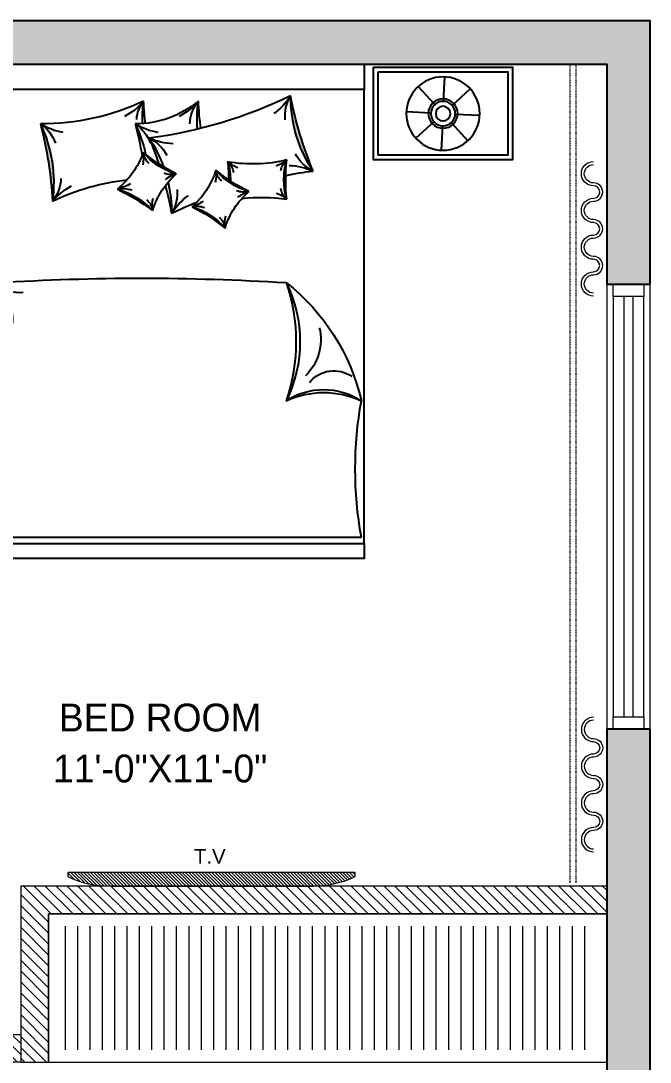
# Model space of a CAD drawing. Header units: inches. Extents: x 0 to 2865, y 0 to 4378.
# Drawn here: x 1701.8 to 1803.5, y 1457.9 to 1626.4 of the extents above; entities that cross this region are included whole.
import ezdxf

# ---------------------------------------------------------------- set-up
doc = ezdxf.new("R2010")
doc.units = ezdxf.units.IN
doc.linetypes.add('HIDDEN', pattern=[0.375, 0.25, -0.125])
doc.layers.add('A-WALL', color=113, linetype='Continuous', lineweight=9)
doc.layers.add('l-FIXTURE', color=7, linetype='Continuous', lineweight=5)
for name, color, linetype in [('A-WALL-EXTR', 2, 'Continuous'), ('I-FURN', 8, 'Continuous'), ('I-Furn Text', 7, 'Continuous'), ('I-GLAZ', 6, 'Continuous'), ('TTEXT', 7, 'Continuous'), ('WALL', 4, 'Continuous')]:
    doc.layers.add(name, color=color, linetype=linetype)
doc.styles.add('1 by 8 new', font='GOTHIC.TTF', dxfattribs={"height": 4.5})
doc.styles.add('A-ARCH-B01FL$0$Annotative', font='arial.ttf')

# ---------------------------------------------------------------- blocks, each defined once
blk = doc.blocks.new('BED')
at = {"layer": 'I-FURN', "transparency": 33554687}
h = blk.add_hatch(color=256, dxfattribs=at)
edge = h.paths.add_edge_path()
edge.add_ellipse((-40.13340545339418, -5.179312144535743), major_axis=(15.58408863954086, 15.58408863954083), ratio=0.9999999999998601, start_angle=281.63393075534776, end_angle=315.0978341324132, ccw=False)
edge.add_ellipse((-79.48608896645567, 6.57775249017277), major_axis=(-44.19450264213356, 44.19450264213366), ratio=0.9999999999997735, start_angle=202.5392429386608, end_angle=214.1925219491154)
h = blk.add_hatch(color=256, dxfattribs=at)
edge = h.paths.add_edge_path()
edge.add_ellipse((82.8400841603002, -25.50388626169206), major_axis=(-44.19450264210435, 44.19450264210443), ratio=0.9999999999993399, start_angle=30.31826891564059, end_angle=41.97154792606656)
edge.add_ellipse((42.2581928801668, -19.18151577026492), major_axis=(-15.5840886395407, 15.58408863954074), ratio=0.9999999999999475, start_angle=19.412956732346686, end_angle=52.87686010932521, ccw=False)
for p, q in [((-42.84299019888749, -6.031982867865736), (-43.02951411451068, -2.076378131354431)), ((42.84299019889113, -6.03198286785846), (43.02951411451431, -2.076378131347155)), ((-44.21419187031279, -6.67721393247848), (-47.14311912878475, -4.012071325185389)), ((-41.41715693743026, -6.545321606889047), (-38.75201433013717, -3.616394348417089)), ((41.4171569374339, -6.545321606881771), (38.75201433014081, -3.616394348409813)), ((44.21419187031643, -6.677213932471204), (47.14311912878838, -4.012071325178113)), ((-44.72753060933428, -8.10304719393389), (-48.68313534584922, -8.289571109555254)), ((-40.77192587282116, -7.916523278312525), (-36.81632113630803, -7.72999936269116)), ((40.7719258728248, -7.916523278308887), (36.81632113630985, -7.729999362687522)), ((44.72753060933974, -8.103047193926614), (48.68313534585286, -8.289571109547978)), ((-44.08229954472336, -9.474248865361005), (-46.74744215201645, -12.40317612383296)), ((-42.65646628326795, -9.987587604380678), (-42.46994236764658, -13.94319234089562)), ((-41.28526461184083, -9.342356539771572), (-38.35633735336887, -12.00749914706466)), ((41.28526461184447, -9.342356539764296), (38.35633735337251, -12.00749914705739)), ((42.6564662832734, -9.98758760437704), (42.4699423676484, -13.94319234088834)), ((44.08229954472699, -9.47424886535373), (46.74744215202008, -12.40317612382569)), ((29.30252457301015, -76.56771596757471), (-29.53781469260809, -76.56771607310475))]:
    blk.add_line(p, q, dxfattribs=at)
for points in [[(30.00000000000034, 9.094947017729282e-13), (-29.99999999999977, 1.364242052659392e-12), (-29.99999999999977, -4.126984126980915), (30.00000000000034, -4.12698412698137)], [(-31.49945648216067, -0.509785236112748), (-53.99999999999966, -0.509785236112748), (-53.99999999999966, -15.50978523611275), (-31.49945648216067, -15.50978523611275)], [(-32.24945648216067, -1.259785236112748), (-53.24999999999966, -1.259785236112748), (-53.24999999999966, -14.75978523611275), (-32.24945648216067, -14.75978523611275)], [(31.49945648216124, -0.5097852361132027), (54.00000000000045, -0.5097852361132027), (54.00000000000045, -15.5097852361132), (31.49945648216124, -15.5097852361132)], [(32.24945648216124, -1.259785236113203), (53.25000000000045, -1.259785236113203), (53.25000000000045, -14.7597852361132), (32.24945648216124, -14.7597852361132)], [(30.00000000000057, -77.58850157534334), (-29.99999999999943, -77.58850157533561), (-29.99999999999977, -4.126984126980915), (30.00000000000034, -4.12698412698137)], [(30.00000000000057, -77.58850157534334), (-29.99999999999943, -77.58850157533561), (-29.99999999999943, -79.99999999999818), (30.00000000000057, -79.99999999999864)]]:
    blk.add_lwpolyline(points, close=True, dxfattribs=at)
for centre, radius in [((-42.74972824107681, -8.009785236125026), 5.940000000497924), ((42.74972824108045, -8.00978523611775), 5.940000000497934), ((-42.74972824107681, -8.009785236125026), 2.37600000019917), ((-42.74972824107681, -8.009785236125026), 1.980000000165975), ((42.74972824108045, -8.00978523611775), 2.376000000199173), ((42.74972824108045, -8.00978523611775), 1.980000000165978), ((-42.74972824107681, -8.009785236125026), 1.188000000099585), ((42.74972824108045, -8.00978523611775), 1.188000000099587)]:
    blk.add_circle(centre, radius, dxfattribs=at)
for centre, radius, start, end in [((-79.48608896645567, 6.577752490158218), 62.50046501884082, 337.5392429675062, 349.1925219301149), ((-40.13340545339418, -5.179312144535743), 22.03922951125872, 326.6339307816924, 0.09783412808068302), ((14.29732386618025, 61.58127291774917), 74.16983031942473, 244.1051374163238, 262.6266274648001), ((-9.496600725120175, 0.2813959061982132), 10.16506761753974, 212.242321466755, 234.7327240634353), ((-23.50899874913705, -8.395362257053876), 6.317151978906221, 354.506931220937, 31.00115229156921), ((-65.5893967356966, -2.686405764818574), 62.50046501884082, 352.8723856237003, 356.9715479605134), ((-8.100783944158707, -9.945069122257792), 6.317151978906221, 2.285957195940157, 38.78017823902326), ((-25.00750545553421, -9.00877625624571), 22.03922951125872, 355.9241832641608, 7.876860115832518), ((6.923956555081986, 6.052799551770931), 15.7163777343684, 230.0100781594712, 270.4110818738097), ((4.608240109839699, 0.5484592739167056), 10.16506761753974, 220.02134745206, 242.5117500576237), ((-56.74194596098062, -2.686405764818574), 62.50046501884082, 353.5972692344646, 356.9715479605134), ((22.05120906756247, 28.66581657881807), 38.33040339653333, 244.7013599602726, 270.4919954027366), ((1.731579927553298, -9.153739509339175), 5.053721583124976, 2.285957195940157, 38.78017823902326), ((-16.16005468084734, -9.00877625624571), 22.03922951125872, 358.300895687622, 7.876860115832518), ((13.45569088454113, 0.5484592739167056), 10.16506761753974, 220.02134745206, 242.5117500576237), ((1.6097178230998, -1.068042130565118), 10.16506761753974, 279.7780667895824, 302.2684693717773), ((10.52427233854576, -14.93037051991178), 6.317151978906221, 123.5096386267922, 160.0038596369334), ((26.91456338705063, -19.18151577025037), 22.03922951125872, 154.4129567395365, 168.0486538025515), ((67.49645466716936, -25.50388626166296), 62.50046501884082, 165.3182689327398, 170.1576576033741), ((16.95334731620142, -1.068042130565118), 10.16506761753974, 279.7780667895824, 302.2684693717773), ((25.86790183164737, -14.93037051991178), 6.317151978906221, 123.5096386267922, 160.0038596369334), ((42.2581928801668, -19.18151577025037), 22.03922951125872, 154.4129567395365, 187.8768601158325), ((82.8400841603002, -25.50388626166296), 62.50046501884082, 165.3182689327398, 176.9715479605135), ((0.5650791867523139, -2.724646134584873), 10.16506761753974, 271.9990408009585, 294.4894434119159), ((7.521290979130185, -17.66601648949199), 6.317151978906221, 115.7306126241778, 152.2248337046104), ((23.18534486324677, -24.09651355502046), 22.03922951125872, 146.6339307816924, 160.1771595901036), ((62.53802837629371, -35.8535781896926), 62.50046501884082, 157.5392429675062, 161.60550070761), ((-24.46935156927759, -11.60980921006421), 6.317151978906221, 295.7306126241778, 332.2248337046104), ((-13.83739369628859, 10.04619940877501), 31.25023250942041, 297.0966054268173, 308.7498844551293), ((-2.67592405284779, -7.191467559902776), 11.01961475562936, 286.1912932477329, 319.6551966384683), ((2.607022389900862, -13.80727786792613), 3.15857598945311, 314.0642937237366, 350.5585147739947), ((10.75337835005519, -15.05035558970758), 5.082533808769868, 171.7996839924949, 194.290086579433), ((18.72723211524169, -9.53606954406041), 13.85831012812964, 200.2180295282298, 230.5721066988012), ((-17.51313977583743, -26.55117956529921), 10.16506761753974, 91.99904080095843, 114.489443411916), ((-48.55739803216386, -18.68842713378262), 31.25023250942041, 354.1733605243788, 5.826639475621183), ((-28.02168360278267, -18.68842713378262), 11.01961475562936, 343.2680482935895, 16.73195170641054), ((-14.12590964828235, -11.68730220280713), 5.082533808769868, 228.876439015135, 251.3668416504409), ((-19.59701536144678, -17.84971730787083), 3.15857598945311, 11.14104877428638, 47.63526982051552), ((-11.93790888917249, 7.712010399839983), 23.87731924453131, 256.6069347148807, 279.7033356534133), ((-11.25617056284648, -11.99507458926973), 5.082533808769868, 288.6331583495591, 311.1235609848649), ((-5.785064850249569, -18.15748969433389), 3.15857598945311, 132.3647301794845, 168.8589512257136), ((2.639603391071773, -18.99619952022385), 11.01961475562936, 163.2680482935895, 179.5280806176435), ((23.17531782048206, -18.99619952022385), 31.25023250942041, 174.1733605243788, 179.459318573744), ((-31.24538445631265, -90.85709861731357), 74.16983031942473, 79.17424012284803, 82.62662746480014), ((-25.56402538665827, 7.195786140962355), 31.25023250942041, 297.0966054268173, 308.7498844551293), ((-14.40255574317382, -10.04188082773044), 11.01961475562936, 286.1912932477329, 319.6551966384683), ((-9.119609300425168, -16.65769113575379), 3.15857598945311, 314.0642937237366, 350.5585147739947), ((-0.973253340285396, -17.90076885755025), 5.082533808769868, 171.7996839924949, 194.290086579433), ((6.488032239475046, -13.28487082182164), 13.08380323838914, 197.300731885757, 228.5457579871332), ((1.198997291809405, -14.71898067656639), 3.15857598945311, 255.2879751359212, 291.7821961739907), ((-8.26491931026942, -27.58011102569344), 13.08380323838914, 17.30073188575705, 48.54575798713328), ((-1.000102190504208, -22.66078897938769), 5.082533808769868, 51.55640329502378, 74.04680590809828), ((25.35147136879129, -18.24522290423101), 6.317151978906221, 182.2859571959402, 218.7801782390233), ((-19.59701536144678, -19.52713695965804), 3.15857598945311, 312.3647301794845, 348.8589512257136), ((23.18534486324677, -24.09651355502046), 22.03922951125872, 166.9490291641304, 180.0978341280807), ((62.53802837629371, -35.8535781896926), 62.50046501884082, 165.004368342141, 169.1925219301149), ((8.973664171761243, -24.56348686417823), 4.426517426633798, 77.57967366765597, 108.3696246791492), ((11.53166473865019, -13.48407683221649), 6.944724643454832, 237.3976725374356, 256.6295816687488), ((4.52646272949687, -54.73260538696104), 36.20873892111788, 63.951439646957, 83.93041457906844), ((12.64244731585529, -28.73875130058059), 10.16506761753974, 40.02134745206006, 62.51175005762365), ((-14.12590964828235, -25.6895520647513), 5.082533808769868, 108.6331583495591, 131.1235609848649), ((-13.35282304168459, -51.73958583202239), 30.16081448590489, 84.01519655289943, 97.84314601574884), ((-10.52763439851662, -17.56939394439405), 3.15857598945311, 255.2879751359212, 291.7821961739907), ((-19.99155100059545, -30.43052429355066), 13.08380323838914, 17.30073188575705, 48.54575798713328), ((-12.72673388084479, -25.51120224721581), 5.082533808769868, 51.55640329502378, 74.04680590809828), ((-7.451459863964942, -29.55722160606001), 10.16506761753974, 32.24232146675506, 54.7327240634353), ((6.560938158989643, -20.88046344250233), 6.317151978906221, 174.506931220937, 211.0011522915692), ((-0.8036337302033871, -22.9642129904596), 5.082533808769868, 351.7996839924949, 14.29008657943298), ((24.81943922664539, -51.28534808976019), 34.43255801509228, 115.6293303264636, 126.7306041362188), ((13.11009963482536, -31.93566536198978), 12.12087208699685, 105.2314041699549, 137.1285303148105), ((12.06050662553798, -50.9111812563051), 31.25023250942041, 117.0966054268173, 128.7498844551294), ((0.8990369820388651, -33.67351428762686), 11.01961475562936, 106.1912932477329, 139.6551966384683), ((-2.975884362574675, -26.14600117096325), 3.15857598945311, 75.28797513592127, 111.7821961739907), ((-0.7767848799700232, -18.20419286862216), 5.082533808769868, 231.5564032950238, 254.0468059080983), ((-31.24538445631265, -90.85709861731357), 74.16983031942473, 64.1051374163238, 67.63867184205104), ((7.342722229659898, -24.20729071178994), 3.15857598945311, 134.0642937237366, 170.5585147739947), ((-12.53026542052942, -25.81462625830227), 5.082533808769868, 351.7996839924949, 14.29008657943298), ((-4.383909460709788, -27.0577039796035), 3.15857598945311, 134.0642937237366, 170.5585147739947), ((3.474101079846605, -62.06178744445697), 33.87342975265533, 127.9869748437238, 167.0501721512429), ((1.936634840734996, -44.91762432006271), 21.54482815320035, 153.6783093618448, 206.3216906381552), ((10.47614018191257, -44.91762432006271), 29.44343855979626, 161.0671664828343, 198.9328335171657), ((5.964064367859237, -411.182269407645), 376.5418162922257, 86.44646922421903, 93.55353079057583), ((25.82939820222964, -32.51127248686225), 4.49478135502051, 261.0708330919693, 320.5971467921632), ((35.81597754842403, -41.5063476278292), 8.952560559357284, 136.6815567684954, 182.5313597915342), ((230.7615168969025, -55.96606818865121), 202.509637991314, 174.1611023577892, 185.8388976422108), ((-14.95230106059148, -44.62510768422226), 8.02980569546747, 165.8230938933009, 226.379597077757), ((-25.09939255187021, -54.74580688857441), 5.117521007405927, 39.21859843020932, 124.8103884606712), ((-23.45610536289996, -63.83484160625721), 11.16565865548822, 56.99721129923215, 123.0027887007679), ((-23.45610536289985, -67.74124003273664), 14.59763732330932, 65.37844301681548, 114.6215569831845), ((-90.91803097730622, -65.51927218630453), 62.36665025055149, 349.7960217976261, 10.2039782023739)]:
    blk.add_arc(centre, radius, start, end, dxfattribs=at)

msp = doc.modelspace()

# ---------------------------------------------------------------- hatches: boundary and pattern name
at = {"layer": 'A-WALL', "lineweight": 5, "transparency": 33554636}
h = msp.add_hatch(color=8, dxfattribs=at)
h.dxf.hatch_style = 1
h.paths.add_polyline_path([(1803.546375780916, 1583.766392375142), (1803.546375780916, 1626.384142817881), (1574.557372038351, 1626.38414281783), (1574.557372038351, 1619.384142817794), (1796.546375780879, 1619.384142817845), (1796.546375780879, 1583.766392375142)])
h = msp.add_hatch(color=8, dxfattribs=at)
h.dxf.hatch_style = 1
h.paths.add_polyline_path([(1803.546375780916, 1511.766392375142), (1796.546375780879, 1511.766392375142), (1796.546375780872, 1436.759142817852), (1803.546375780908, 1436.759142817852)])
h = msp.add_hatch(dxfattribs=at)
h.set_pattern_fill('ANSI31', color=8, scale=10, angle=270)
h.set_pattern_definition([(315, (5002.343410512989, -17422.55006381137), (0.8838834764831845, 0.8838834764831843), [])])
h.paths.add_polyline_path([(1595.046375781145, 1457.884142818065), (1595.046375781094, 1486.384142817841), (1599.546375781083, 1486.384142817823), (1599.546375781149, 1462.384142818047), (1701.762255503509, 1462.384142818009), (1701.762255503501, 1457.884142817827)])
h = msp.add_hatch(dxfattribs=at)
h.set_pattern_fill('ANSI31', color=8, scale=10, angle=270)
h.set_pattern_definition([(315, (4940.315948193791, -17426.55436745199), (0.8838834764831845, 0.8838834764831843), [])])
h.paths.add_polyline_path([(1701.762255503552, 1486.384142817594), (1701.762255503501, 1457.884142817818), (1706.26225550349, 1457.884142817836), (1706.262255503556, 1481.884142817612), (1796.546375780883, 1481.884142817625), (1796.546375780876, 1486.384142817807)])
at = {"layer": 'I-FURN', "lineweight": 5, "ltscale": 100, "transparency": 33554636}
h = msp.add_hatch(dxfattribs=at)
h.set_pattern_fill('ANSI31', color=8, scale=3, angle=809.9999999999999)
h.set_pattern_definition([(134.9999999999999, (33656.55098697897, 6453.388007665256), (-0.2651650429449555, -0.2651650429449552), [])])
edge = h.paths.add_edge_path()
edge.add_line((1755.843944050594, 1487.9074904154), (1755.843944050594, 1488.58885811763))
edge.add_line((1755.843944050594, 1488.58885811763), (1709.373807511369, 1488.58885811763))
edge.add_line((1709.373807511369, 1488.58885811763), (1709.373807511369, 1487.9074904154))
edge.add_arc((1716.173419906678, 1502.319688072634), 15.93568856490389, 244.7422646878364, 270.2429913281935)
edge.add_line((1716.241002939063, 1486.384142817722), (1748.976748622885, 1486.384142817722))
edge.add_arc((1748.976748622888, 1502.624349918536), 16.24020710081368, 269.9999999999872, 295.0147439839324)
at = {"layer": 'I-FURN', "lineweight": 5, "transparency": 33554636}
h = msp.add_hatch(dxfattribs=at)
h.set_pattern_fill('_USER', color=8, scale=2, angle=89.99999999999999, pattern_type=0)
h.set_pattern_definition([(90, (2076.959854881829, -2713.785016204042), (-2, 5.66553889764798e-16), [])])
h.paths.add_polyline_path([(1794.669322329122, 1459.88414281755), (1794.669322329122, 1479.884142817627), (1707.629539219095, 1479.884142817627), (1707.629539219095, 1459.88414281755)])

# ---------------------------------------------------------------- linework, layer by layer
at = {"layer": 'A-WALL', "color": 8, "lineweight": 5, "transparency": 33554636}
for points in [[(1595.046375781145, 1457.884142818065), (1595.046375781094, 1486.384142817841), (1599.546375781083, 1486.384142817823), (1599.546375781149, 1462.384142818047), (1701.762255503509, 1462.384142818009), (1701.762255503501, 1457.884142817827)], [(1701.762255503552, 1486.384142817594), (1701.762255503501, 1457.884142817818), (1706.26225550349, 1457.884142817836), (1706.262255503556, 1481.884142817612), (1796.546375780883, 1481.884142817625), (1796.546375780876, 1486.384142817807)]]:
    msp.add_lwpolyline(points, close=True, dxfattribs=at)
at = {"layer": 'A-WALL-EXTR', "color": 8, "linetype": 'HIDDEN', "lineweight": 5, "ltscale": 0.1, "transparency": 33554636}
for p, q in [((1790.546375780879, 1619.384142817841), (1790.546375780727, 1486.821946587127)), ((1791.546375780879, 1619.384142817841), (1791.546375780727, 1486.821946587129))]:
    msp.add_line(p, q, dxfattribs=at)
at = {"layer": 'I-FURN', "color": 8, "lineweight": 5, "transparency": 33554636}
for points in [[(1794.382264074655, 1581.845630013427, -1), (1794.382264074655, 1585.776515316799, 1), (1794.382264074655, 1587.791497442652, -1), (1794.382264074655, 1591.722382746036, 1), (1794.382264074655, 1593.737364871889, -1), (1794.382264074655, 1597.668250175272, 1), (1794.382264074655, 1599.683232301121, -1), (1794.382264074655, 1603.614117604508, -1)], [(1794.382264074655, 1582.32460580781, -1), (1794.382264074655, 1585.297539522416, 0.9999999999999998), (1794.382264074655, 1588.270473237036, -0.9999999999999998), (1794.382264074655, 1591.243406951652, 0.9999999999999998), (1794.382264074655, 1594.216340666268, -0.9999999999999998), (1794.382264074655, 1597.189274380888, 0.9999999999999998), (1794.382264074655, 1600.162208095505, -0.9999999999999998), (1794.382264074655, 1603.135141810125)], [(1794.382264074655, 1513.687154736856, 1), (1794.382264074655, 1509.756269433484, -1), (1794.382264074655, 1507.741287307631, 1), (1794.382264074655, 1503.810402004247, -1), (1794.382264074655, 1501.795419878395, 1), (1794.382264074655, 1497.864534575011, -1), (1794.382264074655, 1495.849552449162, 1), (1794.382264074655, 1491.918667145775, 1)], [(1794.382264074655, 1513.208178942473, 1), (1794.382264074655, 1510.235245227867, -0.9999999999999998), (1794.382264074655, 1507.262311513247, 0.9999999999999998), (1794.382264074655, 1504.289377798631, -0.9999999999999998), (1794.382264074655, 1501.316444084015, 0.9999999999999998), (1794.382264074655, 1498.343510369395, -0.9999999999999998), (1794.382264074655, 1495.370576654778, 0.9999999999999998), (1794.382264074655, 1492.397642940158)], [(1755.843944050594, 1487.9074904154), (1755.843944050594, 1488.58885811763), (1709.373807511369, 1488.58885811763), (1709.373807511369, 1487.9074904154, 0.1117293817206766), (1716.241002939063, 1486.384142817722), (1748.976748622885, 1486.384142817722, 0.1095829165251264), (1755.843944050594, 1487.9074904154, 0.6368893900977386)]]:
    msp.add_lwpolyline(points, format="xyb", dxfattribs=at)
at = {"layer": 'I-GLAZ', "color": 8, "lineweight": 5, "ltscale": 0.05, "transparency": 33554636}
for points in [[(1803.546375780916, 1583.766392375142), (1796.546375780879, 1583.766392375142), (1796.546375780879, 1511.766392375142), (1803.546375780916, 1511.766392375142)], [(1797.546375780894, 1583.766392375142), (1802.546375780894, 1583.766392375142), (1802.546375780894, 1581.766392375142), (1797.546375780894, 1581.766392375142)], [(1797.546375780894, 1513.766392375142), (1802.546375780894, 1513.766392375142), (1802.546375780894, 1581.766392375142), (1797.546375780894, 1581.766392375142)], [(1799.296375780894, 1581.766392375142), (1799.296375780894, 1513.766392375142), (1800.796375780894, 1513.766392375142), (1800.796375780894, 1581.766392375142)], [(1797.546375780894, 1513.766392375142), (1802.546375780894, 1513.766392375142), (1802.546375780894, 1511.766392375142), (1797.546375780894, 1511.766392375142)]]:
    msp.add_lwpolyline(points, close=True, dxfattribs=at)
at = {"layer": 'l-FIXTURE', "color": 8, "lineweight": 5, "transparency": 33554636}
msp.add_lwpolyline([(1796.546375780861, 1457.884142817548), (1796.546375780861, 1481.884142817625), (1706.262255503512, 1481.8841428179), (1706.262255503512, 1457.884142817824)], close=True, dxfattribs=at)
at = {"layer": 'WALL', "color": 8, "ltscale": 0.1, "transparency": 33554636}
msp.add_lwpolyline([(1803.546375780916, 1583.766392375142), (1803.546375780916, 1626.384142817881), (1574.557372038351, 1626.38414281783), (1574.557372038351, 1619.384142817794), (1796.546375780879, 1619.384142817845), (1796.546375780879, 1583.766392375142), (1803.546375780916, 1583.766392375142)], dxfattribs=at)
msp.add_lwpolyline([(1803.546375780916, 1511.766392375142), (1796.546375780879, 1511.766392375142), (1796.546375780872, 1436.759142817852), (1803.546375780908, 1436.759142817852)], close=True, dxfattribs=at)

# ---------------------------------------------------------------- block references
at = {"layer": 'I-FURN', "color": 8, "lineweight": 5, "transparency": 33554636, "xscale": -1}
msp.add_blockref('BED', (1727.29637578061, 1619.384142817834), dxfattribs=at)

# ---------------------------------------------------------------- texts
at = {"layer": 'I-Furn Text', "color": 8, "lineweight": 5, "transparency": 33554636, "char_height": 4.5, "width": 50.47192046227057, "attachment_point": 2, "style": '1 by 8 new'}
for s, insert in [('BED ROOM', (1724.29656833992, 1515.895558410334)), ('11\'-0"X11\'-0"', (1724.29656833992, 1507.653765245329))]:
    msp.add_mtext(s, dxfattribs=dict(at, insert=insert))
at = {"layer": 'TTEXT', "color": 8, "lineweight": 5, "ltscale": 0.001, "transparency": 33554636, "insert": (1729.756400535964, 1491.176210644216, -4.563871360333582e-09), "char_height": 2.360949529689595, "attachment_point": 4, "style": 'A-ARCH-B01FL$0$Annotative'}
msp.add_mtext('{\\fArial|b0|i0|c0|p34;T.V}', dxfattribs=at)

doc.saveas('drawing.dxf')
